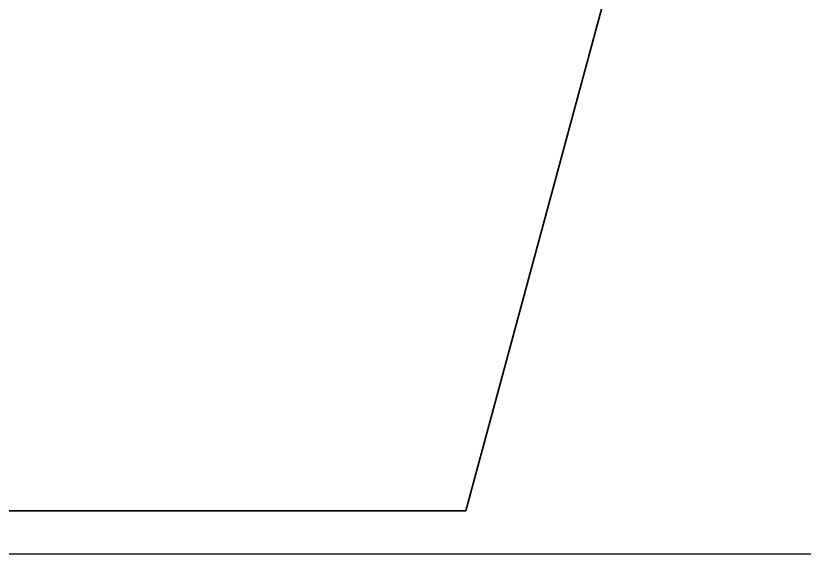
# Model space of a CAD drawing. Header units: millimetres. Extents: x 0 to 1845, y -1231 to 1016.
# Drawn here: x 754.914428 to 754.916348, y 419.674981 to 419.676293 of the extents above; entities that cross this region are included whole.
import ezdxf

# ---------------------------------------------------------------- set-up
doc = ezdxf.new("R2010")
doc.units = ezdxf.units.MM
doc.layers.add('Blocks', color=7, linetype='Continuous')
doc.layers.add('Blocks$Inner', color=7, linetype='Continuous', lineweight=25, true_color=0x007f00)
doc.layers.add('Blocks$Outline', color=7, linetype='Continuous', lineweight=35, true_color=0xff3f3f)

# ---------------------------------------------------------------- blocks, each defined once
blk = doc.blocks.new('Falcon Lounge Chair Front')
at = {"layer": 'Blocks$Inner'}
blk.add_rational_spline([(769.8580017, 419.6749806), (769.8580017, 419.6749806), (767.1308447, 419.6749806), (764.4036878, 419.6749806), (760.5469054, 419.6749806), (756.6901231, 419.6749806), (753.9629661, 419.6749806)], [0.853553390593, 0.853553390593, 1, 0.853553390593, 0.853553390593, 0.853553390593, 1], degree=2, knots=[184.159847, 184.159847, 184.159847, 191.873412, 191.873412, 199.586976, 199.586976, 207.300541, 207.300541, 207.300541], dxfattribs=at)
at = {"layer": 'Blocks$Outline'}
for points, weights in [([(758.248708, 423.0079277), (755.7490444, 423.0079277), (754.9155242, 419.6750865)], [1, 0.786287378314, 0.927288582174]), ([(754.9155242, 419.6750865), (754.4109665, 419.6749806), (753.9629661, 419.6749806)], [0.950306502056, 0.97258769289, 1])]:
    blk.add_rational_spline(points, weights, degree=2, dxfattribs=at)

msp = doc.modelspace()

# ---------------------------------------------------------------- block references
at = {"layer": 'Blocks'}
msp.add_blockref('Falcon Lounge Chair Front', (0, 0), dxfattribs=at)

doc.saveas('drawing.dxf')
